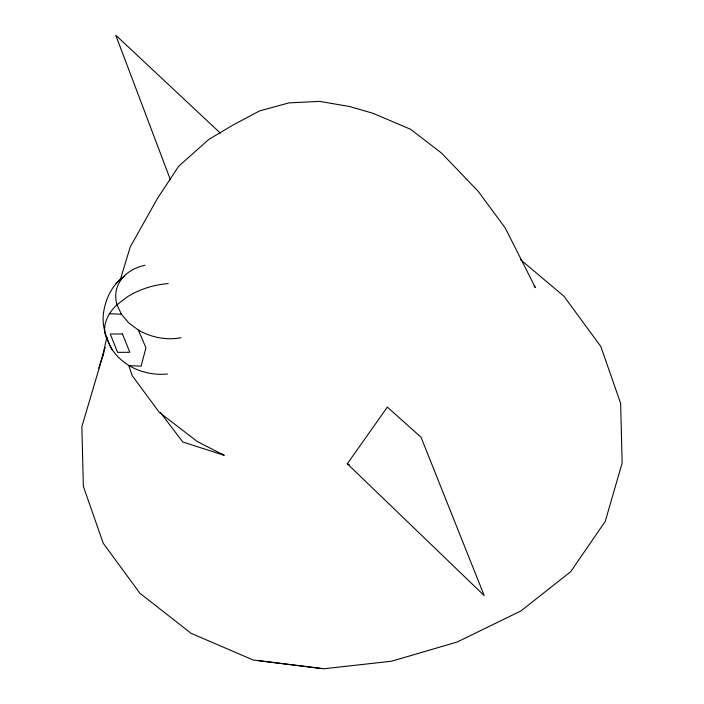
<?xml version="1.0" encoding="UTF-8"?>
<svg xmlns="http://www.w3.org/2000/svg" width="704" height="704" viewBox="0 0 704 704"><rect width="100%" height="100%" fill="white"/><g stroke="black" fill="none" stroke-linecap="round" stroke-linejoin="round"><path stroke-width="1.06" d="M321.684 668.501L253.29 660.044L191.171 633.354L139.946 593.322L103.18 543.171L83.362 486.314L81.858 426.642L102.546 356.77L106.726 337.691M120.058 280.526L130.258 246.884L157.45 198.458L178.614 166.32L208.815 139.427L233.174 124.96L259.477 110.95L288.922 102.898L319.51 101.367L349.158 106.436L372.838 113.238L410.582 129.281L441.549 153.094L478.201 191.33L505.27 228.026L535.401 287.654L534.116 285.912M102.546 356.77L103.814 352.59M98.762 368.201L105.204 347.318M145.042 265.258A48.541 36.458 14.7 0 0 116.987 304.735C107.527 313.535 100.232 328.038 107.686 340.314C111.355 351.182 119.495 359.638 129.078 365.631A48.541 36.458 14.7 0 0 167.42 373.956M122.892 277.455C111.91 285.34 105.758 298.698 103.69 311.793C101.429 325.213 106.093 338.043 112.112 349.826M347.318 463.786L387.332 407.097L421.036 437.228L484.194 595.575L347.318 463.786L349.307 464.684M115.949 283.272L124.775 275.906M109.375 313.702L121.414 314.248L128.709 322.89L138.38 330.053A48.541 36.458 14.7 0 0 181.051 337.726M129.078 365.631L141.117 366.177L145.93 347.758L138.38 330.053M257.638 660.519L323.717 668.8L391.644 661.206L457.266 641.986L520.96 610.922L570.698 571.701L605.229 521.409L622.142 463.021L620.638 403.348L600.82 346.491L564.054 296.34L520.335 259.486M222.35 453.974L224.057 455.286L182.75 441.962L160.486 412.597M224.057 455.286L197.208 441.487L159.271 412.324L132.202 375.628L128.709 365.446M220.361 133.135L115.764 35.2L170.412 179.784M121.414 314.248L116.987 304.735L127.468 296.754A56.258 33.845 -16.4 0 1 168.221 283.606M107.686 340.314A48.541 36.458 14.7 0 1 106.911 337.066M122.443 333.942L110.238 334.03L117.63 352.361L129.835 352.282L122.443 333.942"/></g></svg>
